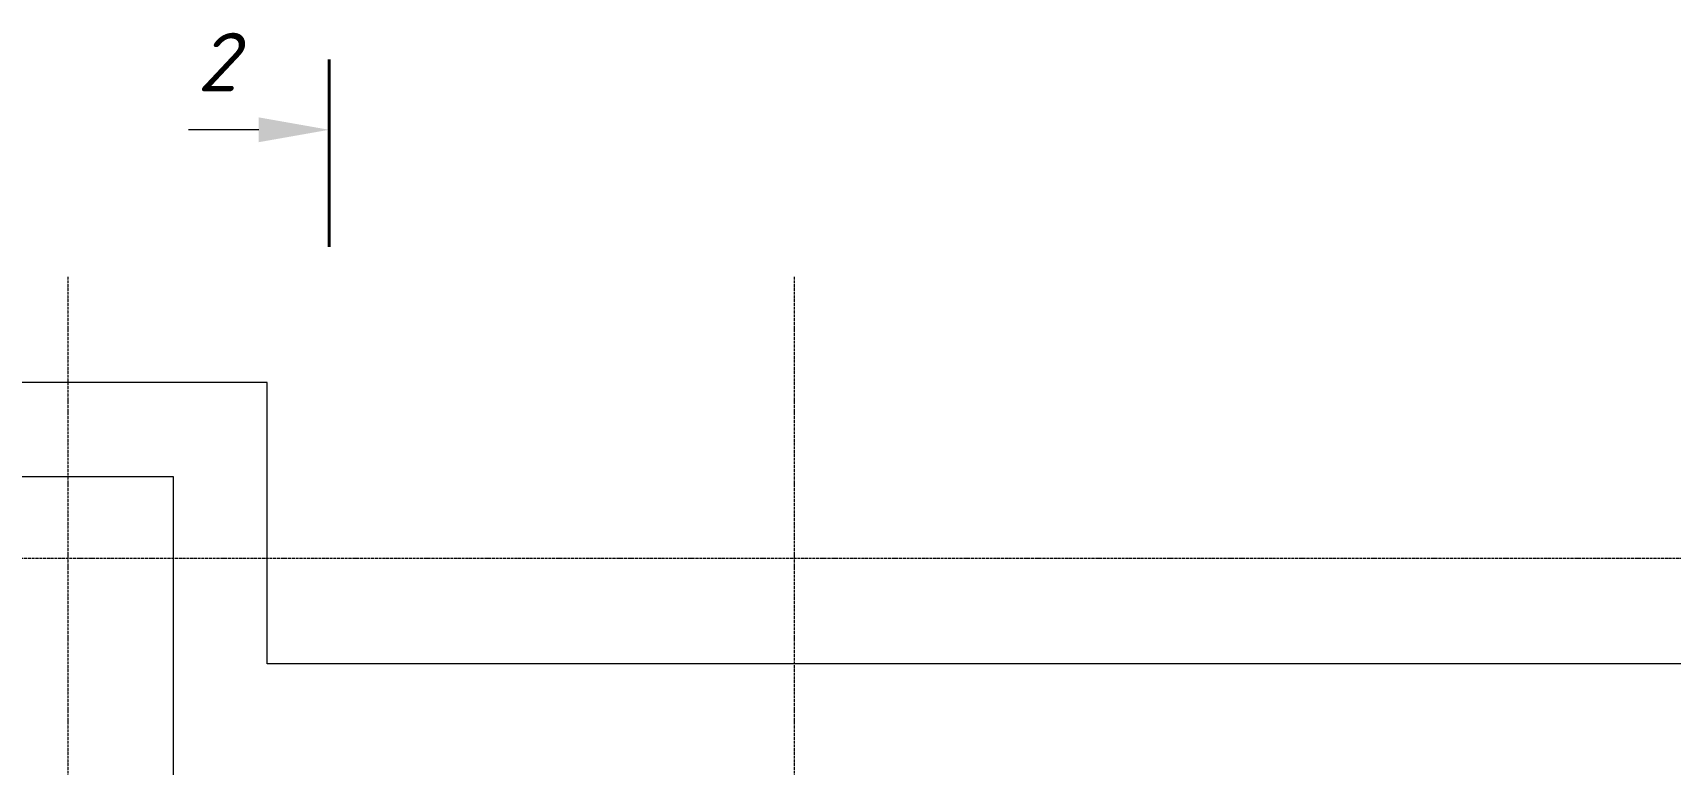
# Model space of a CAD drawing. Header units: millimetres. Extents: x -5016 to 63303, y -6019 to 98943.
# Drawn here: x 9350 to 16340, y 55821 to 58943 of the extents above; entities that cross this region are included whole.
import ezdxf

# ---------------------------------------------------------------- set-up
doc = ezdxf.new("R2010")
doc.units = ezdxf.units.MM
doc.linetypes.add('Осевая 12-2-2', pattern=[16, 12, -2, 0, -2])
doc.linetypes.add('Пунктир 2-1_5', pattern=[3.5, 2, -1.5])
for name, color, linetype, lineweight in [('A-FLOR', 9, 'Continuous', 13), ('G-ANNO-SYMB', 8, 'Continuous', 13), ('S-GRID', 8, 'Continuous', 13), ('АР_подложка', 8, 'Continuous', 13)]:
    doc.layers.add(name, color=color, linetype=linetype, lineweight=lineweight)
doc.styles.add('ISOCPEUR_I', font='isocpeui.ttf', dxfattribs={"height": 250})

# ---------------------------------------------------------------- blocks, each defined once
blk = doc.blocks.new('Разрез - Номер спереди-3576-Этаж 2 - Планировка')
at = {"layer": 'G-ANNO-SYMB'}
blk.add_hatch(color=256, dxfattribs=at).paths.add_polyline_path([(2.471, -3), (3, 0), (3.529, -3)])
at = {"layer": 'G-ANNO-SYMB', "lineweight": 40}
blk.add_line((0, 0), (8, 0), dxfattribs=at)
at = {"layer": 'G-ANNO-SYMB'}
blk.add_line((3, -3), (3, -6), dxfattribs=at)
blk = doc.blocks.new('АР_plan2')
at = {"layer": 'A-FLOR'}
for p, q in [((12518.2, 22122.6), (1418.2, 22122.6)), ((12518.2, 20922.6), (12518.2, 22122.6)), ((3168.2, 21722.6), (12118.2, 21722.6)), ((12118.2, 21722.6), (12118.2, 20372.6)), ((22918.2, 20922.6), (12518.2, 20922.6))]:
    blk.add_line(p, q, dxfattribs=at)
at = {"layer": 'G-ANNO-SYMB', "linetype": 'Пунктир 2-1_5'}
blk.add_line((12783.1, 23501.7), (12783.1, 23251.9), dxfattribs=at)
at = {"layer": 'S-GRID', "color": 251, "linetype": 'Осевая 12-2-2', "true_color": 0x646464}
for p, q in [((11668.2, 22574.8), (11668.2, -1346.2)), ((14768.2, 22574.8), (14768.2, -1346.2)), ((23375.6, 21372.6), (-1176.1, 21372.6))]:
    blk.add_line(p, q, dxfattribs=at)
at = {"layer": 'G-ANNO-SYMB', "xscale": 99.99999999999993, "yscale": 99.99999999999993, "zscale": 99.99999999999993, "rotation": 269.9999999999987}
blk.add_blockref('Разрез - Номер спереди-3576-Этаж 2 - Планировка', (12783.1, 23501.7), dxfattribs=at)
at = {"layer": 'G-ANNO-SYMB', "insert": (12219.7, 23615.8), "char_height": 250, "width": 224.472, "attachment_point": 1, "style": 'ISOCPEUR_I', "bg_fill": 3, "box_fill_scale": 0, "bg_fill_color": 256, "bg_fill_true_color": 256, "bg_fill_transparency": 256}
blk.add_mtext('\\fISOCPEUR|b0|i1|c204|p34|;2', dxfattribs=at)

msp = doc.modelspace()

# ---------------------------------------------------------------- block references
at = {"layer": 'АР_подложка'}
msp.add_blockref('АР_plan2', (-2168, 35327), dxfattribs=at)

doc.saveas('drawing.dxf')
